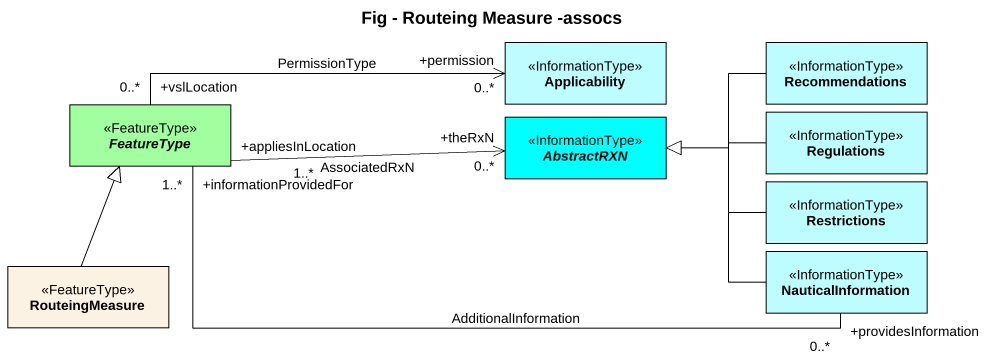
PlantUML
@startuml
title Fig - Routeing Measure -assocs
hide circle
hide empty members
class Applicability <<InformationType>> #BEFDFF
class Recommendations <<InformationType>> #BEFDFF
abstract class FeatureType <<FeatureType>> #A1FFA0
class Regulations <<InformationType>> #BEFDFF
abstract class AbstractRXN <<InformationType>> #00FFFF
class Restrictions <<InformationType>> #BEFDFF
class RouteingMeasure <<FeatureType>>
class NauticalInformation <<InformationType>> #BEFDFF
Recommendations -left-|> AbstractRXN
FeatureType "+vslLocation\n0..*" -right-> "+permission\n0..*" Applicability : PermissionType
FeatureType "+appliesInLocation\n1..*" -right-> "+theRxN\n0..*" AbstractRXN : AssociatedRxN
FeatureType "+informationProvidedFor\n1..*" -right- "+providesInformation\n0..*" NauticalInformation : AdditionalInformation
Regulations -left-|> AbstractRXN
Restrictions -left-|> AbstractRXN
RouteingMeasure -up-|> FeatureType
NauticalInformation -left-|> AbstractRXN
@enduml
